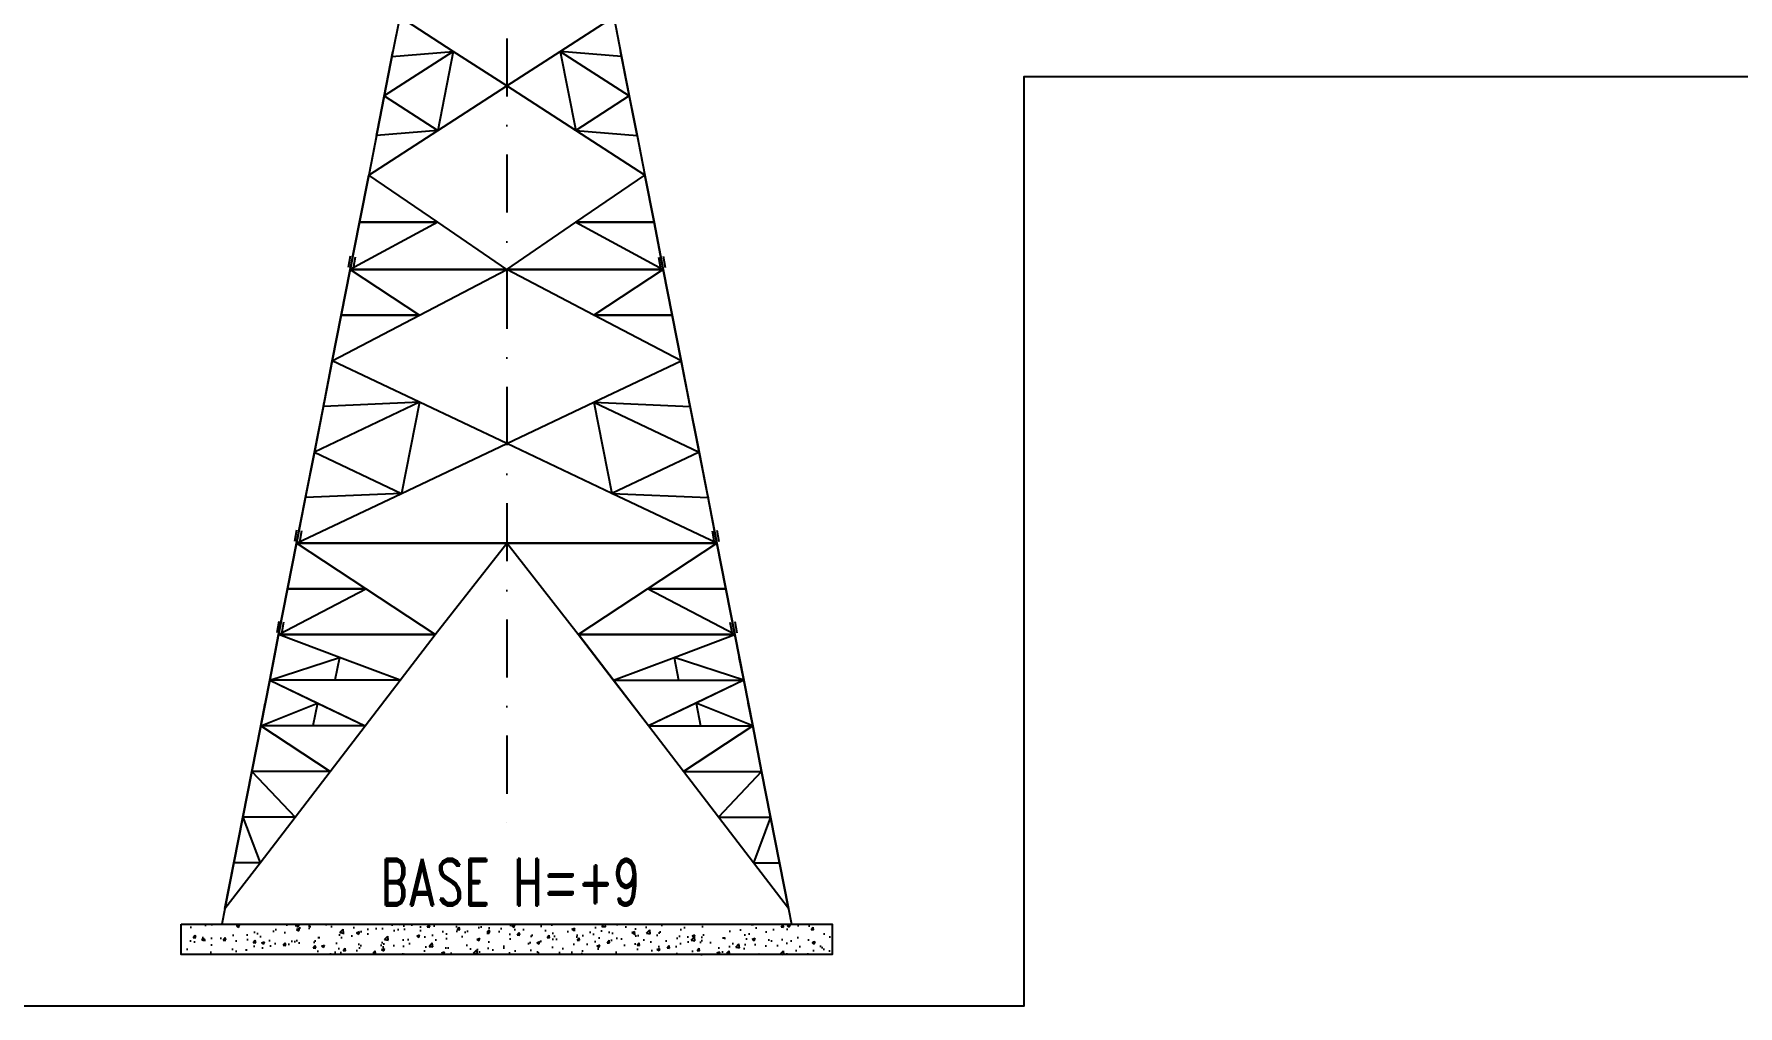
# Model space of a CAD drawing. Extents: x 512897 to 529117, y 6597 to 18077.
# Drawn here: x 523911 to 526847, y 6597 to 8270 of the extents above; entities that cross this region are included whole.
import ezdxf

# ---------------------------------------------------------------- set-up
doc = ezdxf.new("R2010")
doc.units = 0
doc.header["$LTSCALE"] = 200
doc.header["$MEASUREMENT"] = 0
doc.linetypes.add('DASHDOT', pattern=[1, 0.5, -0.25, 0, -0.25])
doc.layers.add('LS', color=7, linetype='CONTINUOUS')
doc.layers.add('MZ', color=6, linetype='DASHDOT')
doc.styles.add('RD', font='ROMAND8.SHX', dxfattribs={"width": 0.7})

msp = doc.modelspace()

# ---------------------------------------------------------------- hatches: boundary and pattern name
at = {"layer": 'LS'}
h = msp.add_hatch(dxfattribs=at)
h.set_pattern_fill('AR-CONC', color=3, scale=7.200107, style=0)
h.set_pattern_definition([(50, (501648.55, 2185.46), (51.6435, -4.51822), [5.40008, -59.40088]), (355, (501648.55, 2185.46), (-9.99024, 54.15864), [4.32006, -47.5207]), (100.4514, (501652.853, 2185.083), (41.65329, 49.64038), [4.58936, -50.48298]), (46.1842, (501648.55, 2199.86), (76.8425, -11.91755), [8.10012, -89.10132]), (96.6356, (501654.95, 2198.87), (67.29671, 70.13753), [6.88404, -75.72446]), (351.1842, (501648.55, 2199.86), (67.29666, 70.13758), [6.4801, -71.28106]), (21, (501655.75, 2196.26), (42.977945, -28.98899), [5.40008, -59.40088]), (326, (501655.75, 2196.26), (17.51896, 52.21158), [4.32006, -47.5207]), (71.4514, (501659.33, 2193.844), (60.49693, 23.22254), [4.58936, -50.48298]), (37.5, (501648.55, 2185.46), (0.875523, 23.968713), [0, -46.944696, 0, -48.240715, 0, -47.700707]), (7.5, (501648.55, 2185.46), (18.941288, 28.398064), [0, -27.504408, 0, -45.86468, 0, -18.18027]), (327.5, (501632.493, 2185.46), (38.435785, -1.623975), [0, -18.000267, 0, -56.160833, 0, -74.521105]), (317.5, (501625.293, 2185.46), (41.990027, 7.207666), [0, -23.400347, 0, -37.296553, 0, -52.920785])])
h.paths.add_polyline_path([(525286.765, 6737.557), (524165, 6737.557), (524165, 6685.075), (525286.765, 6685.075)])

# ---------------------------------------------------------------- linework, layer by layer
at = {"layer": 'LS', "color": 6, "ltscale": 0.01}
for p, q in [((524541.434, 8299.543), (524528.072, 8231.423)), ((524541.434, 8299.543), (524528.072, 8231.423)), ((524541.434, 8299.543), (524529.802, 8240.017)), ((524541.434, 8299.543), (524529.802, 8240.017)), ((524633.658, 8240.017), (524541.434, 8299.543)), ((524633.658, 8240.017), (524541.434, 8299.543)), ((524818.106, 8240.017), (524910.33, 8299.543)), ((524818.106, 8240.017), (524910.33, 8299.543)), ((524910.33, 8299.543), (524923.692, 8231.423)), ((524910.33, 8299.543), (524923.692, 8231.423)), ((524910.33, 8299.543), (524921.963, 8240.017)), ((524910.33, 8299.543), (524921.963, 8240.017)), ((524503.078, 8103.777), (524529.802, 8240.017)), ((524503.078, 8103.777), (524529.802, 8240.017)), ((524633.658, 8240.017), (524514.763, 8163.303)), ((524633.658, 8240.017), (524514.763, 8163.303)), ((524529.802, 8240.017), (524514.763, 8163.303)), ((524529.802, 8240.017), (524514.763, 8163.303)), ((524528.072, 8231.423), (524514.763, 8163.303)), ((524528.072, 8231.423), (524514.763, 8163.303)), ((524529.802, 8240.017), (524518.116, 8180.543)), ((524529.802, 8240.017), (524518.116, 8180.543)), ((524528.072, 8231.423), (524633.658, 8240.017)), ((524528.072, 8231.423), (524633.658, 8240.017)), ((524528.072, 8231.423), (524529.802, 8240.017)), ((524528.072, 8231.423), (524529.802, 8240.017)), ((524633.658, 8240.017), (524606.934, 8103.777)), ((524633.658, 8240.017), (524606.934, 8103.777)), ((524725.882, 8180.543), (524633.658, 8240.017)), ((524725.882, 8180.543), (524633.658, 8240.017)), ((524725.882, 8180.543), (524818.106, 8240.017)), ((524725.882, 8180.543), (524818.106, 8240.017)), ((524923.692, 8231.423), (524818.106, 8240.017)), ((524923.692, 8231.423), (524818.106, 8240.017)), ((524818.106, 8240.017), (524937.002, 8163.303)), ((524818.106, 8240.017), (524937.002, 8163.303)), ((524818.106, 8240.017), (524844.83, 8103.777)), ((524818.106, 8240.017), (524844.83, 8103.777)), ((524923.692, 8231.423), (524921.963, 8240.017)), ((524923.692, 8231.423), (524921.963, 8240.017)), ((524921.963, 8240.017), (524937.002, 8163.303)), ((524921.963, 8240.017), (524937.002, 8163.303)), ((524948.687, 8103.777), (524921.963, 8240.017)), ((524948.687, 8103.777), (524921.963, 8240.017)), ((524921.963, 8240.017), (524933.648, 8180.543)), ((524921.963, 8240.017), (524933.648, 8180.543)), ((524923.692, 8231.423), (524937.002, 8163.303)), ((524923.692, 8231.423), (524937.002, 8163.303)), ((524514.763, 8163.303), (524501.401, 8095.183)), ((524514.763, 8163.303), (524501.401, 8095.183)), ((524518.116, 8180.543), (524503.078, 8103.777)), ((524518.116, 8180.543), (524503.078, 8103.777)), ((524514.763, 8163.303), (524503.078, 8103.777)), ((524514.763, 8163.303), (524503.078, 8103.777)), ((524514.763, 8163.303), (524606.934, 8103.777)), ((524514.763, 8163.303), (524606.934, 8103.777)), ((524606.934, 8103.777), (524725.882, 8180.543)), ((524606.934, 8103.777), (524725.882, 8180.543)), ((524844.83, 8103.777), (524725.882, 8180.543)), ((524844.83, 8103.777), (524725.882, 8180.543)), ((524937.002, 8163.303), (524844.83, 8103.777)), ((524937.002, 8163.303), (524844.83, 8103.777)), ((524933.648, 8180.543), (524948.687, 8103.777)), ((524933.648, 8180.543), (524948.687, 8103.777)), ((524937.002, 8163.303), (524948.687, 8103.777)), ((524937.002, 8163.303), (524948.687, 8103.777)), ((524937.002, 8163.303), (524950.364, 8095.183)), ((524937.002, 8163.303), (524950.364, 8095.183)), ((524488.039, 8027.063), (524606.934, 8103.777)), ((524488.039, 8027.063), (524606.934, 8103.777)), ((524503.078, 8103.777), (524488.039, 8027.063)), ((524503.078, 8103.777), (524488.039, 8027.063)), ((524606.934, 8103.777), (524501.401, 8095.183)), ((524606.934, 8103.777), (524501.401, 8095.183)), ((524501.401, 8095.183), (524503.078, 8103.777)), ((524501.401, 8095.183), (524503.078, 8103.777)), ((524844.83, 8103.777), (524950.364, 8095.183)), ((524844.83, 8103.777), (524950.364, 8095.183)), ((524963.726, 8027.063), (524844.83, 8103.777)), ((524963.726, 8027.063), (524844.83, 8103.777)), ((524950.364, 8095.183), (524948.687, 8103.777)), ((524950.364, 8095.183), (524948.687, 8103.777)), ((524948.687, 8103.777), (524963.726, 8027.063)), ((524948.687, 8103.777), (524963.726, 8027.063)), ((524501.401, 8095.183), (524488.039, 8027.063)), ((524501.401, 8095.183), (524488.039, 8027.063)), ((524950.364, 8095.183), (524963.726, 8027.063)), ((524950.364, 8095.183), (524963.726, 8027.063)), ((524472.109, 7945.843), (524488.039, 8027.063)), ((524472.109, 7945.843), (524488.039, 8027.063)), ((524488.039, 8027.063), (524472.109, 7945.843)), ((524488.039, 8027.063), (524472.109, 7945.843)), ((524606.934, 7945.843), (524488.039, 8027.063)), ((524606.934, 7945.843), (524488.039, 8027.063)), ((524844.83, 7945.843), (524963.726, 8027.063)), ((524844.83, 7945.843), (524963.726, 8027.063)), ((524979.656, 7945.843), (524963.726, 8027.063)), ((524979.656, 7945.843), (524963.726, 8027.063)), ((524963.726, 8027.063), (524979.656, 7945.843)), ((524963.726, 8027.063), (524979.656, 7945.843)), ((524606.934, 7945.843), (524456.18, 7864.623)), ((524606.934, 7945.843), (524456.18, 7864.623)), ((524472.109, 7945.843), (524456.18, 7864.623)), ((524472.109, 7945.843), (524456.18, 7864.623)), ((524456.18, 7864.623), (524472.109, 7945.843)), ((524456.18, 7864.623), (524472.109, 7945.843)), ((524472.109, 7945.843), (524456.18, 7864.623)), ((524472.109, 7945.843), (524456.18, 7864.623)), ((524472.109, 7945.843), (524606.934, 7945.843)), ((524606.934, 7945.843), (524472.109, 7945.843)), ((524725.882, 7864.623), (524606.934, 7945.843)), ((524725.882, 7864.623), (524606.934, 7945.843)), ((524725.882, 7864.623), (524844.83, 7945.843)), ((524725.882, 7864.623), (524844.83, 7945.843)), ((524844.83, 7945.843), (524979.656, 7945.843)), ((524979.656, 7945.843), (524844.83, 7945.843)), ((524844.83, 7945.843), (524995.585, 7864.623)), ((524844.83, 7945.843), (524995.585, 7864.623)), ((524979.656, 7945.843), (524995.585, 7864.623)), ((524979.656, 7945.843), (524995.585, 7864.623)), ((524995.585, 7864.623), (524979.656, 7945.843)), ((524995.585, 7864.623), (524979.656, 7945.843)), ((524979.656, 7945.843), (524995.585, 7864.623)), ((524979.656, 7945.843), (524995.585, 7864.623)), ((524456.275, 7887.377), (524452.766, 7867.697)), ((524464.529, 7885.905), (524461.02, 7866.225)), ((524987.236, 7885.905), (524990.745, 7866.225)), ((524995.489, 7887.377), (524998.999, 7867.697)), ((524456.18, 7864.623), (524440.774, 7786.023)), ((524456.18, 7864.623), (524440.774, 7786.023)), ((524440.774, 7786.023), (524456.18, 7864.623)), ((524440.774, 7786.023), (524456.18, 7864.623)), ((524456.18, 7864.623), (524440.774, 7786.023)), ((524456.18, 7864.623), (524440.774, 7786.023)), ((524591.005, 7864.623), (524456.18, 7864.623)), ((524456.18, 7864.623), (524591.005, 7864.623)), ((524456.18, 7864.623), (524591.005, 7864.623)), ((524456.18, 7864.623), (524591.005, 7864.623)), ((524456.18, 7864.623), (524591.005, 7864.623)), ((524591.005, 7864.623), (524456.18, 7864.623)), ((524591.005, 7864.623), (524456.18, 7864.623)), ((524591.005, 7864.623), (524456.18, 7864.623)), ((524456.18, 7864.623), (524575.599, 7786.023)), ((524456.18, 7864.623), (524575.599, 7786.023)), ((524575.599, 7786.023), (524725.882, 7864.623)), ((524575.599, 7786.023), (524725.882, 7864.623)), ((524591.005, 7864.623), (524725.882, 7864.623)), ((524725.882, 7864.623), (524591.005, 7864.623)), ((524725.882, 7864.623), (524591.005, 7864.623)), ((524725.882, 7864.623), (524591.005, 7864.623)), ((524725.882, 7864.623), (524860.76, 7864.623)), ((524860.76, 7864.623), (524725.882, 7864.623)), ((524725.882, 7864.623), (524860.76, 7864.623)), ((524725.882, 7864.623), (524860.76, 7864.623)), ((524876.166, 7786.023), (524725.882, 7864.623)), ((524876.166, 7786.023), (524725.882, 7864.623)), ((524995.585, 7864.623), (524860.76, 7864.623)), ((524860.76, 7864.623), (524995.585, 7864.623)), ((524995.585, 7864.623), (524860.76, 7864.623)), ((524995.585, 7864.623), (524860.76, 7864.623)), ((524860.76, 7864.623), (524995.585, 7864.623)), ((524995.585, 7864.623), (524860.76, 7864.623)), ((524860.76, 7864.623), (524995.585, 7864.623)), ((524995.585, 7864.623), (524876.166, 7786.023)), ((524995.585, 7864.623), (524876.166, 7786.023)), ((524995.585, 7864.623), (525010.991, 7786.023)), ((524995.585, 7864.623), (525010.991, 7786.023)), ((525010.991, 7786.023), (524995.585, 7864.623)), ((525010.991, 7786.023), (524995.585, 7864.623)), ((524995.585, 7864.623), (525010.991, 7786.023)), ((524995.585, 7864.623), (525010.991, 7786.023)), ((524425.368, 7707.423), (524440.774, 7786.023)), ((524425.368, 7707.423), (524440.774, 7786.023)), ((524425.368, 7707.423), (524575.599, 7786.023)), ((524425.368, 7707.423), (524575.599, 7786.023)), ((524440.774, 7786.023), (524425.368, 7707.423)), ((524440.774, 7786.023), (524425.368, 7707.423)), ((524440.774, 7786.023), (524575.599, 7786.023)), ((524575.599, 7786.023), (524440.774, 7786.023)), ((524876.166, 7786.023), (525010.991, 7786.023)), ((525010.991, 7786.023), (524876.166, 7786.023)), ((525026.396, 7707.423), (524876.166, 7786.023)), ((525026.396, 7707.423), (524876.166, 7786.023)), ((525026.396, 7707.423), (525010.991, 7786.023)), ((525026.396, 7707.423), (525010.991, 7786.023)), ((525010.991, 7786.023), (525026.396, 7707.423)), ((525010.991, 7786.023), (525026.396, 7707.423)), ((524409.963, 7628.823), (524425.368, 7707.423)), ((524409.963, 7628.823), (524425.368, 7707.423)), ((524425.368, 7707.423), (524411.378, 7636.159)), ((524425.368, 7707.423), (524411.378, 7636.159)), ((524575.599, 7636.159), (524425.368, 7707.423)), ((524575.599, 7636.159), (524425.368, 7707.423)), ((524876.166, 7636.159), (525026.396, 7707.423)), ((524876.166, 7636.159), (525026.396, 7707.423)), ((525041.802, 7628.823), (525026.396, 7707.423)), ((525041.802, 7628.823), (525026.396, 7707.423)), ((525026.396, 7707.423), (525040.387, 7636.159)), ((525026.396, 7707.423), (525040.387, 7636.159)), ((524411.378, 7636.159), (524380.566, 7478.959)), ((524411.378, 7636.159), (524380.566, 7478.959)), ((524411.378, 7636.159), (524394.505, 7550.223)), ((524411.378, 7636.159), (524394.505, 7550.223)), ((524575.599, 7636.159), (524394.505, 7550.223)), ((524575.599, 7636.159), (524394.505, 7550.223)), ((524411.378, 7636.159), (524397.387, 7564.843)), ((524411.378, 7636.159), (524397.387, 7564.843)), ((524575.599, 7636.159), (524409.963, 7628.823)), ((524575.599, 7636.159), (524409.963, 7628.823)), ((524409.963, 7628.823), (524411.378, 7636.159)), ((524409.963, 7628.823), (524411.378, 7636.159)), ((524575.599, 7636.159), (524544.788, 7478.959)), ((524575.599, 7636.159), (524544.788, 7478.959)), ((524725.882, 7564.843), (524575.599, 7636.159)), ((524725.882, 7564.843), (524575.599, 7636.159)), ((524725.882, 7564.843), (524876.166, 7636.159)), ((524725.882, 7564.843), (524876.166, 7636.159)), ((524876.166, 7636.159), (525041.802, 7628.823)), ((524876.166, 7636.159), (525041.802, 7628.823)), ((524876.166, 7636.159), (525057.26, 7550.223)), ((524876.166, 7636.159), (525057.26, 7550.223)), ((524876.166, 7636.159), (524906.977, 7478.959)), ((524876.166, 7636.159), (524906.977, 7478.959)), ((525041.802, 7628.823), (525040.387, 7636.159)), ((525041.802, 7628.823), (525040.387, 7636.159)), ((525040.387, 7636.159), (525057.26, 7550.223)), ((525040.387, 7636.159), (525057.26, 7550.223)), ((525040.387, 7636.159), (525071.198, 7478.959)), ((525040.387, 7636.159), (525071.198, 7478.959)), ((525040.387, 7636.159), (525054.378, 7564.843)), ((525040.387, 7636.159), (525054.378, 7564.843)), ((524394.505, 7550.223), (524409.963, 7628.823)), ((524394.505, 7550.223), (524409.963, 7628.823)), ((525057.26, 7550.223), (525041.802, 7628.823)), ((525057.26, 7550.223), (525041.802, 7628.823)), ((524379.099, 7471.623), (524394.505, 7550.223)), ((524379.099, 7471.623), (524394.505, 7550.223)), ((524397.387, 7564.843), (524380.566, 7478.959)), ((524397.387, 7564.843), (524380.566, 7478.959)), ((524394.505, 7550.223), (524380.566, 7478.959)), ((524394.505, 7550.223), (524380.566, 7478.959)), ((524394.505, 7550.223), (524544.788, 7478.959)), ((524394.505, 7550.223), (524544.788, 7478.959)), ((524544.788, 7478.959), (524725.882, 7564.843)), ((524544.788, 7478.959), (524725.882, 7564.843)), ((524906.977, 7478.959), (524725.882, 7564.843)), ((524906.977, 7478.959), (524725.882, 7564.843)), ((525057.26, 7550.223), (524906.977, 7478.959)), ((525057.26, 7550.223), (524906.977, 7478.959)), ((525054.378, 7564.843), (525071.198, 7478.959)), ((525054.378, 7564.843), (525071.198, 7478.959)), ((525057.26, 7550.223), (525071.198, 7478.959)), ((525057.26, 7550.223), (525071.198, 7478.959)), ((525072.666, 7471.623), (525057.26, 7550.223)), ((525072.666, 7471.623), (525057.26, 7550.223)), ((524363.694, 7393.023), (524544.788, 7478.959)), ((524363.694, 7393.023), (524544.788, 7478.959)), ((524380.566, 7478.959), (524363.694, 7393.023)), ((524380.566, 7478.959), (524363.694, 7393.023)), ((524363.694, 7393.023), (524379.099, 7471.623)), ((524363.694, 7393.023), (524379.099, 7471.623)), ((524380.566, 7478.959), (524379.099, 7471.623)), ((524380.566, 7478.959), (524379.099, 7471.623)), ((524544.788, 7478.959), (524379.099, 7471.623)), ((524544.788, 7478.959), (524379.099, 7471.623)), ((524906.977, 7478.959), (525072.666, 7471.623)), ((524906.977, 7478.959), (525072.666, 7471.623)), ((525088.071, 7393.023), (524906.977, 7478.959)), ((525088.071, 7393.023), (524906.977, 7478.959)), ((525071.198, 7478.959), (525072.666, 7471.623)), ((525071.198, 7478.959), (525072.666, 7471.623)), ((525071.198, 7478.959), (525088.071, 7393.023)), ((525071.198, 7478.959), (525088.071, 7393.023)), ((525088.071, 7393.023), (525072.666, 7471.623)), ((525088.071, 7393.023), (525072.666, 7471.623)), ((524363.789, 7415.777), (524360.28, 7396.097)), ((524372.043, 7414.305), (524368.534, 7394.625)), ((525079.722, 7414.305), (525083.231, 7394.625)), ((525087.975, 7415.777), (525091.485, 7396.097)), ((524363.694, 7393.023), (524332.882, 7235.823)), ((524363.694, 7393.023), (524332.882, 7235.823)), ((524348.288, 7314.423), (524363.694, 7393.023)), ((524348.288, 7314.423), (524363.694, 7393.023)), ((524363.694, 7393.023), (524348.288, 7314.423)), ((524363.694, 7393.023), (524348.288, 7314.423)), ((524363.694, 7393.023), (524484.423, 7393.023)), ((524363.694, 7393.023), (524484.423, 7393.023)), ((524363.694, 7393.023), (524424.058, 7393.023)), ((524363.694, 7393.023), (524424.058, 7393.023)), ((524363.694, 7393.023), (524424.058, 7393.023)), ((524483.166, 7314.423), (524363.694, 7393.023)), ((524483.166, 7314.423), (524363.694, 7393.023)), ((524363.694, 7393.023), (524544.788, 7393.023)), ((524544.788, 7393.023), (524363.694, 7393.023)), ((524363.694, 7393.023), (524484.423, 7393.023)), ((524363.694, 7393.023), (524484.423, 7393.023)), ((524363.694, 7393.023), (524424.058, 7393.023)), ((524363.694, 7393.023), (524424.058, 7393.023)), ((524363.694, 7393.023), (525088.071, 7393.023)), ((524424.058, 7393.023), (524484.423, 7393.023)), ((524424.058, 7393.023), (524484.423, 7393.023)), ((524484.423, 7393.023), (524605.153, 7393.023)), ((524484.423, 7393.023), (524605.153, 7393.023)), ((524484.423, 7393.023), (524544.788, 7393.023)), ((524484.423, 7393.023), (524544.788, 7393.023)), ((524544.788, 7393.023), (524605.153, 7393.023)), ((524544.788, 7393.023), (524605.153, 7393.023)), ((524544.788, 7393.023), (524725.882, 7393.023)), ((524725.882, 7393.023), (524544.788, 7393.023)), ((524602.585, 7235.823), (524725.882, 7393.023)), ((524602.585, 7235.823), (524725.882, 7393.023)), ((524605.153, 7393.023), (524725.882, 7393.023)), ((524605.153, 7393.023), (524725.882, 7393.023)), ((524605.153, 7393.023), (524725.882, 7393.023)), ((524605.153, 7393.023), (524725.882, 7393.023)), ((524849.18, 7235.823), (524725.882, 7393.023)), ((524849.18, 7235.823), (524725.882, 7393.023)), ((524725.882, 7393.023), (524906.977, 7393.023)), ((524906.977, 7393.023), (524725.882, 7393.023)), ((524846.612, 7393.023), (524725.882, 7393.023)), ((524846.612, 7393.023), (524725.882, 7393.023)), ((524725.882, 7393.023), (524846.612, 7393.023)), ((524725.882, 7393.023), (524846.612, 7393.023)), ((524906.977, 7393.023), (524846.612, 7393.023)), ((524906.977, 7393.023), (524846.612, 7393.023)), ((524967.342, 7393.023), (524846.612, 7393.023)), ((524967.342, 7393.023), (524846.612, 7393.023)), ((524906.977, 7393.023), (525088.071, 7393.023)), ((525088.071, 7393.023), (524906.977, 7393.023)), ((524967.342, 7393.023), (524906.977, 7393.023)), ((524967.342, 7393.023), (524906.977, 7393.023)), ((525088.071, 7393.023), (524967.342, 7393.023)), ((524967.342, 7393.023), (525088.071, 7393.023)), ((525088.071, 7393.023), (524967.342, 7393.023)), ((525088.071, 7393.023), (524967.342, 7393.023)), ((525027.706, 7393.023), (524967.342, 7393.023)), ((525027.706, 7393.023), (524967.342, 7393.023)), ((524968.599, 7314.423), (525088.071, 7393.023)), ((524968.599, 7314.423), (525088.071, 7393.023)), ((525088.071, 7393.023), (525027.706, 7393.023)), ((525088.071, 7393.023), (525027.706, 7393.023)), ((525027.706, 7393.023), (525088.071, 7393.023)), ((525088.071, 7393.023), (525027.706, 7393.023)), ((525088.071, 7393.023), (525027.706, 7393.023)), ((525088.071, 7393.023), (525118.882, 7235.823)), ((525088.071, 7393.023), (525118.882, 7235.823)), ((525103.477, 7314.423), (525088.071, 7393.023)), ((525103.477, 7314.423), (525088.071, 7393.023)), ((525088.071, 7393.023), (525103.477, 7314.423)), ((525088.071, 7393.023), (525103.477, 7314.423)), ((524332.882, 7235.823), (524483.166, 7314.423)), ((524332.882, 7235.823), (524483.166, 7314.423)), ((524332.882, 7235.823), (524348.288, 7314.423)), ((524332.882, 7235.823), (524348.288, 7314.423)), ((524332.882, 7235.823), (524348.288, 7314.423)), ((524332.882, 7235.823), (524348.288, 7314.423)), ((524348.288, 7314.423), (524332.882, 7235.823)), ((524348.288, 7314.423), (524332.882, 7235.823)), ((524348.288, 7314.423), (524483.166, 7314.423)), ((524483.166, 7314.423), (524348.288, 7314.423)), ((524602.585, 7235.823), (524483.166, 7314.423)), ((524602.585, 7235.823), (524483.166, 7314.423)), ((524849.18, 7235.823), (524968.599, 7314.423)), ((524849.18, 7235.823), (524968.599, 7314.423)), ((525118.882, 7235.823), (524968.599, 7314.423)), ((525118.882, 7235.823), (524968.599, 7314.423)), ((524968.599, 7314.423), (525103.477, 7314.423)), ((525103.477, 7314.423), (524968.599, 7314.423)), ((525118.882, 7235.823), (525103.477, 7314.423)), ((525118.882, 7235.823), (525103.477, 7314.423)), ((525118.882, 7235.823), (525103.477, 7314.423)), ((525118.882, 7235.823), (525103.477, 7314.423)), ((525103.477, 7314.423), (525118.882, 7235.823)), ((525103.477, 7314.423), (525118.882, 7235.823)), ((524332.978, 7258.577), (524329.469, 7238.897)), ((524341.232, 7257.105), (524337.723, 7237.425)), ((525110.533, 7257.105), (525114.042, 7237.425)), ((525118.787, 7258.577), (525122.296, 7238.897)), ((524317.477, 7157.223), (524332.882, 7235.823)), ((524332.882, 7235.823), (524317.477, 7157.223)), ((524317.477, 7157.223), (524332.882, 7235.823)), ((524332.882, 7235.823), (524317.477, 7157.223)), ((524317.482, 7157.252), (524332.882, 7235.823)), ((524332.882, 7235.823), (524317.482, 7157.252)), ((524317.482, 7157.252), (524332.882, 7235.823)), ((524332.882, 7235.823), (524317.482, 7157.252)), ((524332.882, 7235.823), (524325.18, 7196.523)), ((524332.882, 7235.823), (524325.18, 7196.523)), ((524332.882, 7235.823), (524325.182, 7196.537)), ((524332.882, 7235.823), (524325.182, 7196.537)), ((524332.882, 7235.823), (524467.708, 7235.823)), ((524332.882, 7235.823), (524467.708, 7235.823)), ((524467.708, 7235.823), (524332.882, 7235.823)), ((524332.882, 7235.823), (524467.708, 7235.823)), ((524467.708, 7235.823), (524332.882, 7235.823)), ((524467.708, 7235.823), (524332.882, 7235.823)), ((524332.882, 7235.823), (524467.708, 7235.823)), ((524467.708, 7235.823), (524332.882, 7235.823)), ((524437.54, 7196.537), (524332.882, 7235.823)), ((524437.54, 7196.537), (524332.882, 7235.823)), ((524602.487, 7235.823), (524332.882, 7235.823)), ((524602.585, 7235.823), (524467.708, 7235.823)), ((524602.585, 7235.823), (524467.708, 7235.823)), ((524467.708, 7235.823), (524602.585, 7235.823)), ((524602.585, 7235.823), (524467.708, 7235.823)), ((524542.145, 7157.252), (524602.487, 7235.823)), ((524542.145, 7157.252), (524602.487, 7235.823)), ((524542.22, 7157.223), (524602.585, 7235.823)), ((524542.22, 7157.223), (524602.585, 7235.823)), ((524849.18, 7235.823), (524984.057, 7235.823)), ((524849.18, 7235.823), (524984.057, 7235.823)), ((524849.18, 7235.823), (524984.057, 7235.823)), ((524984.057, 7235.823), (524849.18, 7235.823)), ((524909.544, 7157.223), (524849.18, 7235.823)), ((524909.544, 7157.223), (524849.18, 7235.823)), ((524849.18, 7235.823), (524984.057, 7235.823)), ((524849.18, 7235.823), (524984.057, 7235.823)), ((524984.057, 7235.823), (524849.18, 7235.823)), ((524849.18, 7235.823), (524984.057, 7235.823)), ((524909.544, 7157.223), (524849.18, 7235.823)), ((524909.544, 7157.223), (524849.18, 7235.823)), ((524909.62, 7157.252), (524849.277, 7235.823)), ((524909.62, 7157.252), (524849.277, 7235.823)), ((524849.277, 7235.823), (525118.882, 7235.823)), ((525118.882, 7235.823), (524984.057, 7235.823)), ((525118.882, 7235.823), (524984.057, 7235.823)), ((525118.882, 7235.823), (524984.057, 7235.823)), ((524984.057, 7235.823), (525118.882, 7235.823)), ((524984.057, 7235.823), (525118.882, 7235.823)), ((524984.057, 7235.823), (525118.882, 7235.823)), ((524984.057, 7235.823), (525118.882, 7235.823)), ((525118.882, 7235.823), (524984.057, 7235.823)), ((525118.882, 7235.823), (524984.057, 7235.823)), ((525118.882, 7235.823), (524984.057, 7235.823)), ((524984.057, 7235.823), (525118.882, 7235.823)), ((525118.882, 7235.823), (524984.057, 7235.823)), ((524984.057, 7235.823), (525118.882, 7235.823)), ((524984.057, 7235.823), (525118.882, 7235.823)), ((525118.882, 7235.823), (524984.057, 7235.823)), ((524984.057, 7235.823), (525118.882, 7235.823)), ((525014.225, 7196.537), (525118.882, 7235.823)), ((525014.225, 7196.537), (525118.882, 7235.823)), ((525134.288, 7157.223), (525118.882, 7235.823)), ((525118.882, 7235.823), (525134.288, 7157.223)), ((525118.882, 7235.823), (525126.585, 7196.523)), ((525134.288, 7157.223), (525118.882, 7235.823)), ((525118.882, 7235.823), (525134.288, 7157.223)), ((525118.882, 7235.823), (525126.585, 7196.523)), ((525134.288, 7157.223), (525118.882, 7235.823)), ((525118.882, 7235.823), (525134.288, 7157.223)), ((525118.882, 7235.823), (525126.585, 7196.523)), ((525134.288, 7157.223), (525118.882, 7235.823)), ((525118.882, 7235.823), (525134.288, 7157.223)), ((525118.882, 7235.823), (525126.585, 7196.523)), ((525134.282, 7157.252), (525118.882, 7235.823)), ((525118.882, 7235.823), (525134.282, 7157.252)), ((525118.882, 7235.823), (525126.582, 7196.537)), ((525134.282, 7157.252), (525118.882, 7235.823)), ((525118.882, 7235.823), (525134.282, 7157.252)), ((525118.882, 7235.823), (525126.582, 7196.537)), ((524317.477, 7157.223), (524325.18, 7196.523)), ((524325.18, 7196.523), (524317.477, 7157.223)), ((524317.477, 7157.223), (524325.18, 7196.523)), ((524325.18, 7196.523), (524317.477, 7157.223)), ((524325.18, 7196.523), (524317.477, 7157.223)), ((524325.18, 7196.523), (524317.477, 7157.223)), ((524317.482, 7157.252), (524437.54, 7196.537)), ((524317.482, 7157.252), (524325.182, 7196.537)), ((524325.182, 7196.537), (524317.482, 7157.252)), ((524317.482, 7157.252), (524437.54, 7196.537)), ((524317.482, 7157.252), (524325.182, 7196.537)), ((524325.182, 7196.537), (524317.482, 7157.252)), ((524325.182, 7196.537), (524317.482, 7157.252)), ((524325.182, 7196.537), (524317.482, 7157.252)), ((524437.54, 7196.537), (524429.787, 7157.252)), ((524437.54, 7196.537), (524429.787, 7157.252)), ((524542.145, 7157.252), (524437.54, 7196.537)), ((524542.145, 7157.252), (524437.54, 7196.537)), ((524909.62, 7157.252), (525014.225, 7196.537)), ((524909.62, 7157.252), (525014.225, 7196.537)), ((525134.282, 7157.252), (525014.225, 7196.537)), ((525014.225, 7196.537), (525021.978, 7157.252)), ((525134.282, 7157.252), (525014.225, 7196.537)), ((525014.225, 7196.537), (525021.978, 7157.252)), ((525134.282, 7157.252), (525126.582, 7196.537)), ((525126.582, 7196.537), (525134.282, 7157.252)), ((525134.282, 7157.252), (525126.582, 7196.537)), ((525126.582, 7196.537), (525134.282, 7157.252)), ((525126.582, 7196.537), (525134.282, 7157.252)), ((525126.582, 7196.537), (525134.282, 7157.252)), ((525134.288, 7157.223), (525126.585, 7196.523)), ((525126.585, 7196.523), (525134.288, 7157.223)), ((525134.288, 7157.223), (525126.585, 7196.523)), ((525126.585, 7196.523), (525134.288, 7157.223)), ((525126.585, 7196.523), (525134.288, 7157.223)), ((525126.585, 7196.523), (525134.288, 7157.223)), ((525134.288, 7157.223), (525126.585, 7196.523)), ((525126.585, 7196.523), (525134.288, 7157.223)), ((525134.288, 7157.223), (525126.585, 7196.523)), ((525126.585, 7196.523), (525134.288, 7157.223)), ((525126.585, 7196.523), (525134.288, 7157.223)), ((525126.585, 7196.523), (525134.288, 7157.223)), ((524302.071, 7078.623), (524317.477, 7157.223)), ((524317.477, 7157.223), (524302.071, 7078.623)), ((524302.071, 7078.623), (524317.477, 7157.223)), ((524317.477, 7157.223), (524302.071, 7078.623)), ((524302.082, 7078.68), (524317.482, 7157.252)), ((524317.482, 7157.252), (524302.082, 7078.68)), ((524302.082, 7078.68), (524317.482, 7157.252)), ((524317.482, 7157.252), (524302.082, 7078.68)), ((524317.477, 7157.223), (524309.774, 7117.923)), ((524317.477, 7157.223), (524309.774, 7117.923)), ((524317.482, 7157.252), (524309.782, 7117.966)), ((524317.482, 7157.252), (524309.782, 7117.966)), ((524317.482, 7157.252), (524481.802, 7078.68)), ((524317.482, 7157.252), (524481.802, 7078.68)), ((524429.787, 7157.252), (524317.482, 7157.252)), ((524317.482, 7157.252), (524399.616, 7117.966)), ((524429.787, 7157.252), (524317.482, 7157.252)), ((524317.482, 7157.252), (524399.616, 7117.966)), ((524542.145, 7157.252), (524429.787, 7157.252)), ((524542.145, 7157.252), (524429.787, 7157.252)), ((524481.802, 7078.68), (524542.145, 7157.252)), ((524481.802, 7078.68), (524542.145, 7157.252)), ((524481.856, 7078.623), (524542.22, 7157.223)), ((524481.856, 7078.623), (524542.22, 7157.223)), ((524969.909, 7078.623), (524909.544, 7157.223)), ((524969.909, 7078.623), (524909.544, 7157.223)), ((524969.909, 7078.623), (524909.544, 7157.223)), ((524969.909, 7078.623), (524909.544, 7157.223)), ((524969.963, 7078.68), (524909.62, 7157.252)), ((524909.62, 7157.252), (525021.978, 7157.252)), ((524969.963, 7078.68), (524909.62, 7157.252)), ((524909.62, 7157.252), (525021.978, 7157.252)), ((525134.282, 7157.252), (524969.963, 7078.68)), ((525134.282, 7157.252), (524969.963, 7078.68)), ((525021.978, 7157.252), (525134.282, 7157.252)), ((525021.978, 7157.252), (525134.282, 7157.252)), ((525134.282, 7157.252), (525052.149, 7117.966)), ((525134.282, 7157.252), (525052.149, 7117.966)), ((525149.682, 7078.68), (525134.282, 7157.252)), ((525134.282, 7157.252), (525149.682, 7078.68)), ((525134.282, 7157.252), (525141.982, 7117.966)), ((525149.682, 7078.68), (525134.282, 7157.252)), ((525134.282, 7157.252), (525149.682, 7078.68)), ((525134.282, 7157.252), (525141.982, 7117.966)), ((525149.694, 7078.623), (525134.288, 7157.223)), ((525134.288, 7157.223), (525149.694, 7078.623)), ((525134.288, 7157.223), (525141.991, 7117.923)), ((525149.694, 7078.623), (525134.288, 7157.223)), ((525134.288, 7157.223), (525149.694, 7078.623)), ((525134.288, 7157.223), (525141.991, 7117.923)), ((525149.694, 7078.623), (525134.288, 7157.223)), ((525134.288, 7157.223), (525149.694, 7078.623)), ((525134.288, 7157.223), (525141.991, 7117.923)), ((525149.694, 7078.623), (525134.288, 7157.223)), ((525134.288, 7157.223), (525149.694, 7078.623)), ((525134.288, 7157.223), (525141.991, 7117.923)), ((524302.071, 7078.623), (524309.774, 7117.923)), ((524309.774, 7117.923), (524302.071, 7078.623)), ((524302.071, 7078.623), (524309.774, 7117.923)), ((524309.774, 7117.923), (524302.071, 7078.623)), ((524309.774, 7117.923), (524302.071, 7078.623)), ((524309.774, 7117.923), (524302.071, 7078.623)), ((524302.082, 7078.68), (524399.616, 7117.966)), ((524302.082, 7078.68), (524309.782, 7117.966)), ((524309.782, 7117.966), (524302.082, 7078.68)), ((524302.082, 7078.68), (524399.616, 7117.966)), ((524302.082, 7078.68), (524309.782, 7117.966)), ((524309.782, 7117.966), (524302.082, 7078.68)), ((524309.782, 7117.966), (524302.082, 7078.68)), ((524309.782, 7117.966), (524302.082, 7078.68)), ((524399.616, 7117.966), (524391.916, 7078.68)), ((524399.616, 7117.966), (524391.916, 7078.68)), ((524399.616, 7117.966), (524481.802, 7078.68)), ((524399.616, 7117.966), (524481.802, 7078.68)), ((525052.149, 7117.966), (524969.963, 7078.68)), ((525052.149, 7117.966), (524969.963, 7078.68)), ((525149.682, 7078.68), (525052.149, 7117.966)), ((525052.149, 7117.966), (525059.849, 7078.68)), ((525149.682, 7078.68), (525052.149, 7117.966)), ((525052.149, 7117.966), (525059.849, 7078.68)), ((525149.682, 7078.68), (525141.982, 7117.966)), ((525141.982, 7117.966), (525149.682, 7078.68)), ((525149.682, 7078.68), (525141.982, 7117.966)), ((525141.982, 7117.966), (525149.682, 7078.68)), ((525141.982, 7117.966), (525149.682, 7078.68)), ((525141.982, 7117.966), (525149.682, 7078.68)), ((525149.694, 7078.623), (525141.991, 7117.923)), ((525141.991, 7117.923), (525149.694, 7078.623)), ((525149.694, 7078.623), (525141.991, 7117.923)), ((525141.991, 7117.923), (525149.694, 7078.623)), ((525141.991, 7117.923), (525149.694, 7078.623)), ((525141.991, 7117.923), (525149.694, 7078.623)), ((525149.694, 7078.623), (525141.991, 7117.923)), ((525141.991, 7117.923), (525149.694, 7078.623)), ((525149.694, 7078.623), (525141.991, 7117.923)), ((525141.991, 7117.923), (525149.694, 7078.623)), ((525141.991, 7117.923), (525149.694, 7078.623)), ((525141.991, 7117.923), (525149.694, 7078.623)), ((524302.071, 7078.623), (524286.666, 7000.023)), ((524302.071, 7078.623), (524286.666, 7000.023)), ((524286.666, 7000.023), (524302.071, 7078.623)), ((524302.071, 7078.623), (524286.666, 7000.023)), ((524286.666, 7000.023), (524302.071, 7078.623)), ((524302.071, 7078.623), (524286.666, 7000.023)), ((524302.082, 7078.68), (524286.682, 7000.109)), ((524302.082, 7078.68), (524286.682, 7000.109)), ((524286.682, 7000.109), (524302.082, 7078.68)), ((524302.082, 7078.68), (524286.682, 7000.109)), ((524286.682, 7000.109), (524302.082, 7078.68)), ((524302.082, 7078.68), (524286.682, 7000.109)), ((524421.459, 7000.109), (524302.082, 7078.68)), ((524302.082, 7078.68), (524421.459, 7000.109)), ((524421.459, 7000.109), (524302.082, 7078.68)), ((524302.082, 7078.68), (524421.459, 7000.109)), ((524391.916, 7078.68), (524302.082, 7078.68)), ((524391.916, 7078.68), (524302.082, 7078.68)), ((524481.802, 7078.68), (524391.916, 7078.68)), ((524481.802, 7078.68), (524391.916, 7078.68)), ((524421.459, 7000.109), (524481.802, 7078.68)), ((524421.459, 7000.109), (524481.802, 7078.68)), ((524421.491, 7000.023), (524481.856, 7078.623)), ((524421.491, 7000.023), (524481.856, 7078.623)), ((525030.274, 7000.023), (524969.909, 7078.623)), ((525030.274, 7000.023), (524969.909, 7078.623)), ((525030.274, 7000.023), (524969.909, 7078.623)), ((525030.274, 7000.023), (524969.909, 7078.623)), ((525030.306, 7000.109), (524969.963, 7078.68)), ((524969.963, 7078.68), (525059.849, 7078.68)), ((525030.306, 7000.109), (524969.963, 7078.68)), ((524969.963, 7078.68), (525059.849, 7078.68)), ((525030.306, 7000.109), (525149.682, 7078.68)), ((525149.682, 7078.68), (525030.306, 7000.109)), ((525030.306, 7000.109), (525149.682, 7078.68)), ((525149.682, 7078.68), (525030.306, 7000.109)), ((525059.849, 7078.68), (525149.682, 7078.68)), ((525059.849, 7078.68), (525149.682, 7078.68)), ((525149.682, 7078.68), (525165.082, 7000.109)), ((525149.682, 7078.68), (525165.082, 7000.109)), ((525165.082, 7000.109), (525149.682, 7078.68)), ((525149.682, 7078.68), (525165.082, 7000.109)), ((525165.082, 7000.109), (525149.682, 7078.68)), ((525149.682, 7078.68), (525165.082, 7000.109)), ((525149.694, 7078.623), (525165.099, 7000.023)), ((525149.694, 7078.623), (525165.099, 7000.023)), ((525165.099, 7000.023), (525149.694, 7078.623)), ((525149.694, 7078.623), (525165.099, 7000.023)), ((525165.099, 7000.023), (525149.694, 7078.623)), ((525149.694, 7078.623), (525165.099, 7000.023)), ((525149.694, 7078.623), (525165.099, 7000.023)), ((525149.694, 7078.623), (525165.099, 7000.023)), ((525165.099, 7000.023), (525149.694, 7078.623)), ((525149.694, 7078.623), (525165.099, 7000.023)), ((525165.099, 7000.023), (525149.694, 7078.623)), ((525149.694, 7078.623), (525165.099, 7000.023)), ((524286.666, 7000.023), (524271.26, 6921.423)), ((524286.666, 7000.023), (524271.26, 6921.423)), ((524271.26, 6921.423), (524286.666, 7000.023)), ((524286.666, 7000.023), (524271.26, 6921.423)), ((524271.26, 6921.423), (524286.666, 7000.023)), ((524286.666, 7000.023), (524271.26, 6921.423)), ((524286.682, 7000.109), (524271.282, 6921.537)), ((524286.682, 7000.109), (524271.282, 6921.537)), ((524271.282, 6921.537), (524286.682, 7000.109)), ((524286.682, 7000.109), (524271.282, 6921.537)), ((524271.282, 6921.537), (524286.682, 7000.109)), ((524286.682, 7000.109), (524271.282, 6921.537)), ((524421.459, 7000.109), (524286.682, 7000.109)), ((524286.682, 7000.109), (524361.116, 6921.537)), ((524286.682, 7000.109), (524361.116, 6921.537)), ((524421.459, 7000.109), (524286.682, 7000.109)), ((524286.682, 7000.109), (524361.116, 6921.537)), ((524286.682, 7000.109), (524361.116, 6921.537)), ((524361.116, 6921.537), (524421.459, 7000.109)), ((524361.116, 6921.537), (524421.459, 7000.109)), ((524361.126, 6921.423), (524421.491, 7000.023)), ((524361.126, 6921.423), (524421.491, 7000.023)), ((525090.639, 6921.423), (525030.274, 7000.023)), ((525090.639, 6921.423), (525030.274, 7000.023)), ((525090.639, 6921.423), (525030.274, 7000.023)), ((525090.639, 6921.423), (525030.274, 7000.023)), ((525030.306, 7000.109), (525165.082, 7000.109)), ((525030.306, 7000.109), (525165.082, 7000.109)), ((525090.649, 6921.537), (525030.306, 7000.109)), ((525090.649, 6921.537), (525030.306, 7000.109)), ((525165.082, 7000.109), (525090.649, 6921.537)), ((525165.082, 7000.109), (525090.649, 6921.537)), ((525165.082, 7000.109), (525090.649, 6921.537)), ((525165.082, 7000.109), (525090.649, 6921.537)), ((525165.082, 7000.109), (525180.483, 6921.537)), ((525165.082, 7000.109), (525180.483, 6921.537)), ((525180.483, 6921.537), (525165.082, 7000.109)), ((525165.082, 7000.109), (525180.483, 6921.537)), ((525180.483, 6921.537), (525165.082, 7000.109)), ((525165.082, 7000.109), (525180.483, 6921.537)), ((525165.099, 7000.023), (525180.505, 6921.423)), ((525165.099, 7000.023), (525180.505, 6921.423)), ((525180.505, 6921.423), (525165.099, 7000.023)), ((525165.099, 7000.023), (525180.505, 6921.423)), ((525180.505, 6921.423), (525165.099, 7000.023)), ((525165.099, 7000.023), (525180.505, 6921.423)), ((525165.099, 7000.023), (525180.505, 6921.423)), ((525165.099, 7000.023), (525180.505, 6921.423)), ((525180.505, 6921.423), (525165.099, 7000.023)), ((525165.099, 7000.023), (525180.505, 6921.423)), ((525180.505, 6921.423), (525165.099, 7000.023)), ((525165.099, 7000.023), (525180.505, 6921.423)), ((524271.26, 6921.423), (524255.802, 6842.823)), ((524271.26, 6921.423), (524255.802, 6842.823)), ((524255.802, 6842.823), (524271.26, 6921.423)), ((524271.26, 6921.423), (524255.802, 6842.823)), ((524255.802, 6842.823), (524271.26, 6921.423)), ((524271.26, 6921.423), (524255.802, 6842.823)), ((524271.282, 6921.537), (524255.83, 6842.966)), ((524271.282, 6921.537), (524255.83, 6842.966)), ((524255.83, 6842.966), (524271.282, 6921.537)), ((524271.282, 6921.537), (524255.83, 6842.966)), ((524255.83, 6842.966), (524271.282, 6921.537)), ((524271.282, 6921.537), (524255.83, 6842.966)), ((524361.116, 6921.537), (524271.282, 6921.537)), ((524271.282, 6921.537), (524300.773, 6842.966)), ((524271.282, 6921.537), (524300.773, 6842.966)), ((524361.116, 6921.537), (524271.282, 6921.537)), ((524271.282, 6921.537), (524300.773, 6842.966)), ((524271.282, 6921.537), (524300.773, 6842.966)), ((524300.761, 6842.823), (524361.126, 6921.423)), ((524300.761, 6842.823), (524361.126, 6921.423)), ((524300.773, 6842.966), (524361.116, 6921.537)), ((524300.773, 6842.966), (524361.116, 6921.537)), ((525151.004, 6842.823), (525090.639, 6921.423)), ((525151.004, 6842.823), (525090.639, 6921.423)), ((525151.004, 6842.823), (525090.639, 6921.423)), ((525151.004, 6842.823), (525090.639, 6921.423)), ((525090.649, 6921.537), (525180.483, 6921.537)), ((525090.649, 6921.537), (525180.483, 6921.537)), ((525150.992, 6842.966), (525090.649, 6921.537)), ((525150.992, 6842.966), (525090.649, 6921.537)), ((525180.483, 6921.537), (525150.992, 6842.966)), ((525180.483, 6921.537), (525150.992, 6842.966)), ((525180.483, 6921.537), (525150.992, 6842.966)), ((525180.483, 6921.537), (525150.992, 6842.966)), ((525180.483, 6921.537), (525195.935, 6842.966)), ((525180.483, 6921.537), (525195.935, 6842.966)), ((525195.935, 6842.966), (525180.483, 6921.537)), ((525180.483, 6921.537), (525195.935, 6842.966)), ((525195.935, 6842.966), (525180.483, 6921.537)), ((525180.483, 6921.537), (525195.935, 6842.966)), ((525180.505, 6921.423), (525195.963, 6842.823)), ((525180.505, 6921.423), (525195.963, 6842.823)), ((525195.963, 6842.823), (525180.505, 6921.423)), ((525180.505, 6921.423), (525195.963, 6842.823)), ((525195.963, 6842.823), (525180.505, 6921.423)), ((525180.505, 6921.423), (525195.963, 6842.823)), ((525180.505, 6921.423), (525195.963, 6842.823)), ((525180.505, 6921.423), (525195.963, 6842.823)), ((525195.963, 6842.823), (525180.505, 6921.423)), ((525180.505, 6921.423), (525195.963, 6842.823)), ((525195.963, 6842.823), (525180.505, 6921.423)), ((525180.505, 6921.423), (525195.963, 6842.823)), ((524255.802, 6842.823), (524235.17, 6737.557)), ((524240.396, 6764.223), (524255.802, 6842.823)), ((524240.396, 6764.223), (524300.761, 6842.823)), ((524255.802, 6842.823), (524240.396, 6764.223)), ((524240.396, 6764.223), (524255.802, 6842.823)), ((524240.396, 6764.223), (524300.761, 6842.823)), ((524240.43, 6764.394), (524255.83, 6842.966)), ((524240.43, 6764.394), (524300.773, 6842.966)), ((524255.83, 6842.966), (524240.43, 6764.394)), ((524240.43, 6764.394), (524255.83, 6842.966)), ((524240.43, 6764.394), (524300.773, 6842.966)), ((524255.83, 6842.966), (524240.43, 6764.394)), ((524300.773, 6842.966), (524255.83, 6842.966)), ((524300.773, 6842.966), (524255.83, 6842.966)), ((524300.773, 6842.966), (524255.83, 6842.966)), ((524300.773, 6842.966), (524255.83, 6842.966)), ((525150.992, 6842.966), (525195.935, 6842.966)), ((525150.992, 6842.966), (525195.935, 6842.966)), ((525150.992, 6842.966), (525195.935, 6842.966)), ((525150.992, 6842.966), (525195.935, 6842.966)), ((525211.335, 6764.394), (525150.992, 6842.966)), ((525211.335, 6764.394), (525150.992, 6842.966)), ((525211.368, 6764.223), (525151.004, 6842.823)), ((525211.368, 6764.223), (525151.004, 6842.823)), ((525211.368, 6764.223), (525151.004, 6842.823)), ((525211.368, 6764.223), (525151.004, 6842.823)), ((525211.335, 6764.394), (525195.935, 6842.966)), ((525195.935, 6842.966), (525211.335, 6764.394)), ((525211.335, 6764.394), (525195.935, 6842.966)), ((525195.935, 6842.966), (525211.335, 6764.394)), ((525211.368, 6764.223), (525195.963, 6842.823)), ((525195.963, 6842.823), (525211.368, 6764.223)), ((525211.368, 6764.223), (525195.963, 6842.823)), ((525195.963, 6842.823), (525216.595, 6737.557)), ((525211.368, 6764.223), (525195.963, 6842.823)), ((525195.963, 6842.823), (525211.368, 6764.223)), ((525211.368, 6764.223), (525195.963, 6842.823))]:
    msp.add_line(p, q, dxfattribs=at)
at = {"layer": 'LS', "color": 8}
msp.add_lwpolyline([(512897.246, 18076.558), (512897.246, 6596.558), (525617.246, 6596.558), (525617.246, 8196.558), (529117.246, 8196.558), (529117.246, 18076.558), (512897.246, 18076.558)], close=True, dxfattribs=at)
at = {"layer": 'LS', "color": 3}
msp.add_lwpolyline([(524165, 6737.557), (525286.765, 6737.557), (525286.765, 6685.075), (524165, 6685.075)], close=True, dxfattribs=at)
at = {"layer": 'MZ'}
msp.add_line((524725.882, 9463.066), (524725.882, 6890.538), dxfattribs=at)

# ---------------------------------------------------------------- texts
at = {"layer": 'LS', "color": 3, "insert": (524732.51, 6809.586), "char_height": 80, "attachment_point": 5, "style": 'RD'}
msp.add_mtext('BASE H=+9', dxfattribs=at)

doc.saveas('drawing.dxf')
